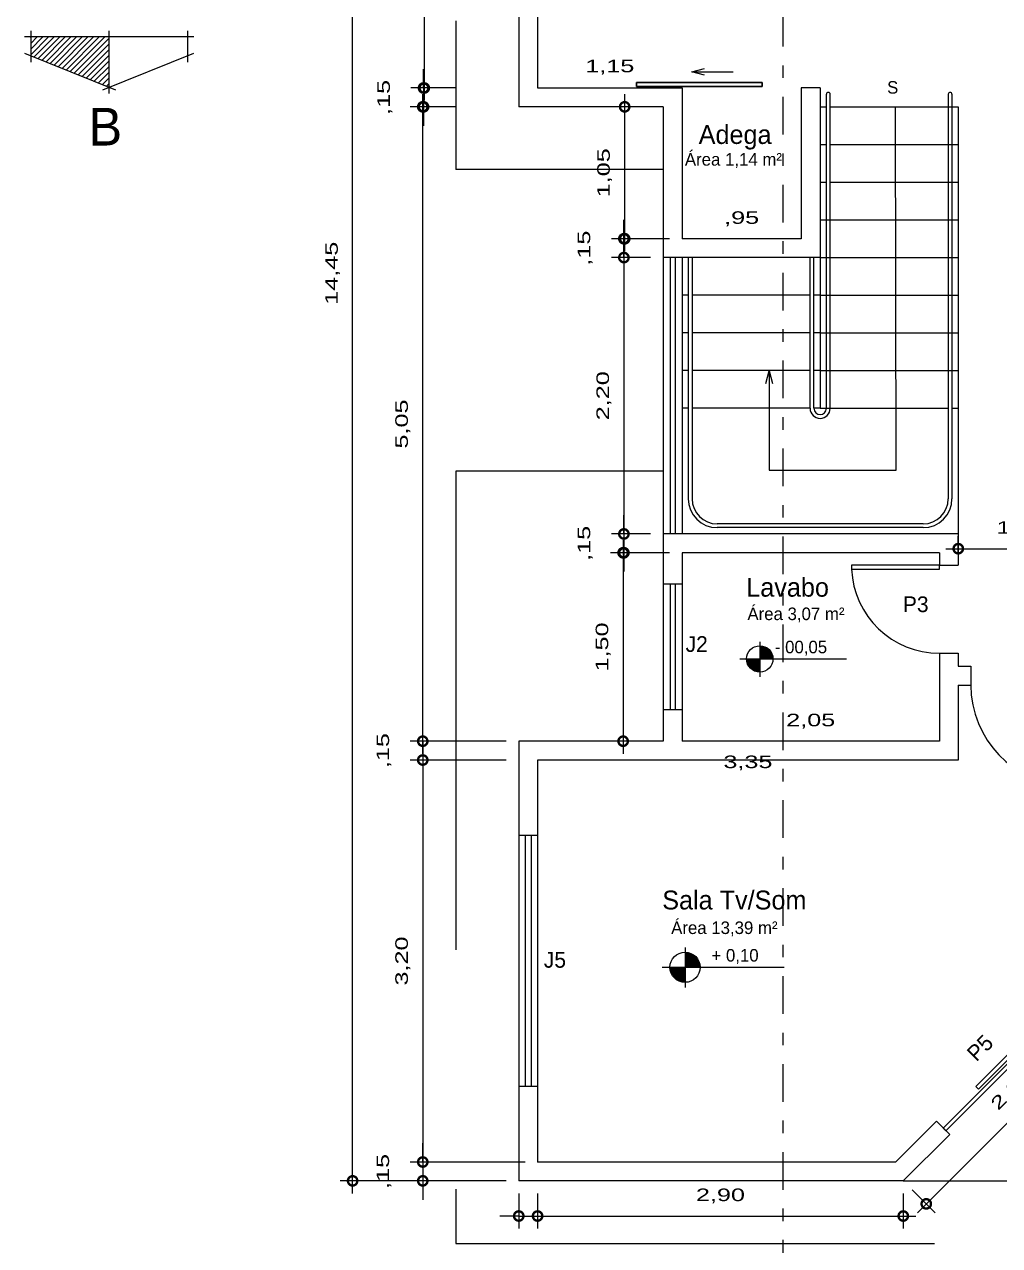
# Model space of a CAD drawing. Header units: millimetres. Extents: x 79.3 to 137.8, y -24.9 to 34.2.
# Drawn here: x 113.32 to 121.09, y -15.17 to -5.45 of the extents above; entities that cross this region are included whole.
import ezdxf

# ---------------------------------------------------------------- set-up
doc = ezdxf.new("R2010")
doc.units = ezdxf.units.MM
doc.header["$LTSCALE"] = 0.6
doc.header["$MEASUREMENT"] = 0
doc.linetypes.add('DASHDOT', pattern=[1, 0.5, -0.25, 0, -0.25])
doc.linetypes.add('HIDDEN', pattern=[9.525, 6.35, -3.175])
doc.layers.get('DEFPOINTS').update_dxf_attribs({"color": 253})
for name, color, linetype in [('0.1', 1, 'Continuous'), ('0.3', 3, 'Continuous'), ('0.4', 4, 'Continuous'), ('02', 2, 'Continuous'), ('AR-ALV', 5, 'Continuous'), ('AR-ALV-BXA', 1, 'Continuous'), ('AR-PRJ', 12, 'HIDDEN'), ('AR-TXT', 2, 'Continuous')]:
    doc.layers.add(name, color=color, linetype=linetype)
doc.styles.add('stylUS BT', font='stylu.ttf', dxfattribs={"width": 1.5})
doc.dimstyles.new('ARQ_100 - S T', dxfattribs={"dimtxt": 0.1, "dimasz": 0.24, "dimexe": 0.1, "dimexo": 0.2, "dimgap": 0.1, "dimtad": 1, "dimzin": 6, "dimtxsty": 'stylUS BT', "dimblk1": 'DOTSMALL', "dimblk2": 'DOTSMALL', "dimsah": 1, "dimcen": 0.09, "dimse1": 1, "dimse2": 1, "dimsd1": 1, "dimsd2": 1, "dimclrd": 256, "dimclre": 256, "dimclrt": 2, "dimaunit": 1, "dimadec": 0, "dimazin": 0, "dimtfac": 1, "dimtmove": 2, "dimatfit": 3, "dimldrblk": 'DOTSMALL', "dimfxl": 1, "dimtolj": 1, "dimtzin": 0, "dimarcsym": 0})
doc.dimstyles.new('ARQ_100 1', dxfattribs={"dimtxt": 0.1, "dimasz": 0.15, "dimexe": 0.1, "dimexo": 0.1, "dimgap": 0.1, "dimtad": 1, "dimzin": 6, "dimtxsty": 'stylUS BT', "dimblk": 'DOTSMALL', "dimcen": 0.1, "dimdle": 0.1, "dimclrd": 256, "dimclre": 256, "dimclrt": 2, "dimaunit": 1, "dimadec": 0, "dimazin": 0, "dimtfac": 1, "dimtmove": 2, "dimatfit": 3, "dimldrblk": 'OPEN30', "dimfxl": 1, "dimtolj": 1, "dimtzin": 0, "dimarcsym": 0})
doc.dimstyles.new('COTAS', dxfattribs={"dimscale": 10, "dimtxt": 0.01, "dimasz": 0.01, "dimexe": 0, "dimexo": 0, "dimgap": 0, "dimtad": 1, "dimzin": 0, "dimdsep": 46, "dimtxsty": 'Standard', "dimcen": 0.09, "dimdle": 0.05, "dimclrd": 1, "dimclre": 1, "dimclrt": 5, "dimadec": 0, "dimazin": 0, "dimtfac": 1, "dimtix": 1, "dimtmove": 0, "dimatfit": 3, "dimldrblk": 'OPEN30', "dimfxl": 1, "dimtvp": 2, "dimtolj": 1, "dimtzin": 0, "dimarcsym": 0})

# ---------------------------------------------------------------- blocks, each defined once
blk = doc.blocks.new('_Open30')
at = {"layer": 'AR-ALV', "color": 0, "lineweight": -2}
for p, q in [((-1, 0.268), (0, 0)), ((0, 0), (-1, -0.268)), ((0, 0), (-1, 0))]:
    blk.add_line(p, q, dxfattribs=at)
blk = doc.blocks.new('*D6')
at = {"layer": 'DEFPOINTS', "color": 0, "lineweight": -3}
for p in [(118.5586, -11.1512), (118.5586, -11.1512), (120.6086, -11.1512)]:
    blk.add_point(p, dxfattribs=at)
at = {"layer": 'AR-TXT', "color": 2, "lineweight": -3, "insert": (119.5836, -10.9918), "char_height": 0.1, "attachment_point": 5, "style": 'stylUS BT'}
blk.add_mtext('\\A1;2,05', dxfattribs=at)
blk = doc.blocks.new('_DOTSMALL')
at = {"color": 0, "linetype": 'ByBlock', "const_width": 0.5}
blk.add_lwpolyline([(-0.0625, 0, 1), (0.0625, 0, 1)], format="xyb", close=True, dxfattribs=at)
blk = doc.blocks.new('*D8')
at = {"layer": 'DEFPOINTS', "color": 0, "lineweight": -3}
for p in [(117.4086, -11.3012), (120.7586, -11.3012), (117.4086, -11.4838)]:
    blk.add_point(p, dxfattribs=at)
at = {"layer": 'AR-TXT', "color": 2, "lineweight": -3, "insert": (119.0836, -11.3248), "char_height": 0.1, "attachment_point": 5, "style": 'stylUS BT'}
blk.add_mtext('\\A1;3,35', dxfattribs=at)
blk = doc.blocks.new('*D29')
at = {"layer": '0.1', "linetype": 'ByBlock', "lineweight": -2}
for p, q in [((116.5062, -1.189), (116.5062, -6.0512)), ((116.7524, -1.289), (116.4062, -1.289)), ((116.7524, -5.9512), (116.4062, -5.9512))]:
    blk.add_line(p, q, dxfattribs=at)
at = {"layer": 'DEFPOINTS', "color": 0, "linetype": 'ByBlock', "lineweight": -3}
for p in [(116.8524, -1.289), (116.5062, -5.9512), (116.8524, -5.9512)]:
    blk.add_point(p, dxfattribs=at)
at = {"layer": '0.1', "linetype": 'ByBlock', "lineweight": -2, "xscale": 0.15, "yscale": 0.15, "zscale": 0.15}
for p, rotation in [((116.5062, -1.289), 90), ((116.5062, -5.9512), 270)]:
    blk.add_blockref('_DOTSMALL', p, dxfattribs=dict(at, rotation=rotation))
at = {"layer": '0.1', "color": 2, "linetype": 'ByBlock', "lineweight": -3, "insert": (116.3471, -3.6201), "char_height": 0.1, "attachment_point": 5, "rotation": 90, "style": 'stylUS BT'}
blk.add_mtext('\\A1;4,65', dxfattribs=at)
blk = doc.blocks.new('*D30')
at = {"layer": '0.1', "linetype": 'ByBlock', "lineweight": -2}
for p, q in [((116.5004, -5.9512), (116.5004, -5.8012)), ((116.7524, -5.9512), (116.4004, -5.9512)), ((116.5004, -5.9512), (116.5004, -6.1012)), ((116.7586, -6.1012), (116.4004, -6.1012)), ((116.5004, -6.1012), (116.5004, -6.2512))]:
    blk.add_line(p, q, dxfattribs=at)
at = {"layer": 'DEFPOINTS', "color": 0, "linetype": 'ByBlock', "lineweight": -3}
for p in [(116.8524, -5.9512), (116.5004, -6.1012), (116.8586, -6.1012)]:
    blk.add_point(p, dxfattribs=at)
at = {"layer": '0.1', "linetype": 'ByBlock', "lineweight": -2, "xscale": 0.15, "yscale": 0.15, "zscale": 0.15}
for p, rotation in [((116.5004, -5.9512), 270), ((116.5004, -6.1012), 90)]:
    blk.add_blockref('_DOTSMALL', p, dxfattribs=dict(at, rotation=rotation))
at = {"layer": '0.1', "color": 2, "linetype": 'ByBlock', "lineweight": -3, "insert": (116.1914, -6.0262), "char_height": 0.1, "attachment_point": 5, "rotation": 90, "style": 'stylUS BT'}
blk.add_mtext('\\A1;,15', dxfattribs=at)
blk = doc.blocks.new('*D31')
at = {"layer": '0.1', "linetype": 'ByBlock', "lineweight": -2}
for p, q in [((116.4942, -11.2512), (116.4942, -6.0012)), ((116.7586, -6.1012), (116.3942, -6.1012)), ((116.7586, -11.1512), (116.3942, -11.1512))]:
    blk.add_line(p, q, dxfattribs=at)
at = {"layer": 'DEFPOINTS', "color": 0, "linetype": 'ByBlock', "lineweight": -3}
for p in [(116.4942, -6.1012), (116.8586, -6.1012), (116.8586, -11.1512)]:
    blk.add_point(p, dxfattribs=at)
at = {"layer": '0.1', "linetype": 'ByBlock', "lineweight": -2, "xscale": 0.15, "yscale": 0.15, "zscale": 0.15}
for p, rotation in [((116.4942, -6.1012), 90), ((116.4942, -11.1512), 270)]:
    blk.add_blockref('_DOTSMALL', p, dxfattribs=dict(at, rotation=rotation))
at = {"layer": '0.1', "color": 2, "linetype": 'ByBlock', "lineweight": -3, "insert": (116.3348, -8.6262), "char_height": 0.1, "attachment_point": 5, "rotation": 90, "style": 'stylUS BT'}
blk.add_mtext('\\A1;5,05', dxfattribs=at)
blk = doc.blocks.new('*D32')
at = {"layer": '0.1', "linetype": 'ByBlock', "lineweight": -2}
for p, q in [((116.4942, -11.1512), (116.4942, -11.0012)), ((117.1586, -11.1512), (116.3942, -11.1512)), ((116.4942, -11.1512), (116.4942, -11.3012)), ((117.1586, -11.3012), (116.3942, -11.3012)), ((116.4942, -11.3012), (116.4942, -11.4512))]:
    blk.add_line(p, q, dxfattribs=at)
at = {"layer": 'DEFPOINTS', "color": 0, "linetype": 'ByBlock', "lineweight": -3}
for p in [(117.2586, -11.1512), (116.4942, -11.3012), (117.2586, -11.3012)]:
    blk.add_point(p, dxfattribs=at)
at = {"layer": '0.1', "linetype": 'ByBlock', "lineweight": -2, "xscale": 0.15, "yscale": 0.15, "zscale": 0.15}
for p, rotation in [((116.4942, -11.1512), 270), ((116.4942, -11.3012), 90)]:
    blk.add_blockref('_DOTSMALL', p, dxfattribs=dict(at, rotation=rotation))
at = {"layer": '0.1', "color": 2, "linetype": 'ByBlock', "lineweight": -3, "insert": (116.1851, -11.2262), "char_height": 0.1, "attachment_point": 5, "rotation": 90, "style": 'stylUS BT'}
blk.add_mtext('\\A1;,15', dxfattribs=at)
blk = doc.blocks.new('*D33')
at = {"layer": '0.1', "linetype": 'ByBlock', "lineweight": -2}
for p, q in [((116.4942, -11.2012), (116.4942, -14.6012)), ((117.1586, -11.3012), (116.3942, -11.3012)), ((117.3086, -14.5012), (116.3942, -14.5012))]:
    blk.add_line(p, q, dxfattribs=at)
at = {"layer": 'DEFPOINTS', "color": 0, "linetype": 'ByBlock', "lineweight": -3}
for p in [(117.2586, -11.3012), (116.4942, -14.5012), (117.4086, -14.5012)]:
    blk.add_point(p, dxfattribs=at)
at = {"layer": '0.1', "linetype": 'ByBlock', "lineweight": -2, "xscale": 0.15, "yscale": 0.15, "zscale": 0.15}
for p, rotation in [((116.4942, -11.3012), 90), ((116.4942, -14.5012), 270)]:
    blk.add_blockref('_DOTSMALL', p, dxfattribs=dict(at, rotation=rotation))
at = {"layer": '0.1', "color": 2, "linetype": 'ByBlock', "lineweight": -3, "insert": (116.3348, -12.9012), "char_height": 0.1, "attachment_point": 5, "rotation": 90, "style": 'stylUS BT'}
blk.add_mtext('\\A1;3,20', dxfattribs=at)
blk = doc.blocks.new('*D34')
at = {"layer": '0.1', "linetype": 'ByBlock', "lineweight": -2}
for p, q in [((116.4942, -14.5012), (116.4942, -14.3512)), ((117.3086, -14.5012), (116.3942, -14.5012)), ((116.4942, -14.5012), (116.4942, -14.6512)), ((117.1586, -14.6512), (116.3942, -14.6512)), ((116.4942, -14.6512), (116.4942, -14.8012))]:
    blk.add_line(p, q, dxfattribs=at)
at = {"layer": 'DEFPOINTS', "color": 0, "linetype": 'ByBlock', "lineweight": -3}
for p in [(117.4086, -14.5012), (116.4942, -14.6512), (117.2586, -14.6512)]:
    blk.add_point(p, dxfattribs=at)
at = {"layer": '0.1', "linetype": 'ByBlock', "lineweight": -2, "xscale": 0.15, "yscale": 0.15, "zscale": 0.15}
for p, rotation in [((116.4942, -14.5012), 270), ((116.4942, -14.6512), 90)]:
    blk.add_blockref('_DOTSMALL', p, dxfattribs=dict(at, rotation=rotation))
at = {"layer": '0.1', "color": 2, "linetype": 'ByBlock', "lineweight": -3, "insert": (116.1851, -14.5762), "char_height": 0.1, "attachment_point": 5, "rotation": 90, "style": 'stylUS BT'}
blk.add_mtext('\\A1;,15', dxfattribs=at)
blk = doc.blocks.new('*D35')
at = {"layer": '0.1', "linetype": 'ByBlock', "lineweight": -2}
for p, q in [((117.4086, -14.7512), (117.4086, -15.0312)), ((120.3207, -14.7512), (120.3207, -15.0312)), ((117.3086, -14.9312), (120.4207, -14.9312))]:
    blk.add_line(p, q, dxfattribs=at)
at = {"layer": 'DEFPOINTS', "color": 0, "linetype": 'ByBlock', "lineweight": -3}
for p in [(117.4086, -14.6512), (120.3207, -14.6512), (120.3207, -14.9312)]:
    blk.add_point(p, dxfattribs=at)
at = {"layer": '0.1', "linetype": 'ByBlock', "lineweight": -2, "xscale": 0.15, "yscale": 0.15, "zscale": 0.15, "rotation": 180}
blk.add_blockref('_DOTSMALL', (117.4086, -14.9312), dxfattribs=at)
at = {"layer": '0.1', "linetype": 'ByBlock', "lineweight": -2, "xscale": 0.15, "yscale": 0.15, "zscale": 0.15}
blk.add_blockref('_DOTSMALL', (120.3207, -14.9312), dxfattribs=at)
at = {"layer": '0.1', "color": 2, "linetype": 'ByBlock', "lineweight": -3, "insert": (118.8647, -14.7718), "char_height": 0.1, "attachment_point": 5, "style": 'stylUS BT'}
blk.add_mtext('\\A1;2,90', dxfattribs=at)
blk = doc.blocks.new('*D36')
at = {"layer": '0.1', "linetype": 'ByBlock', "lineweight": -2}
for p, q in [((120.4332, -14.905), (122.1625, -13.1757)), ((121.9793, -13.134), (122.1625, -13.3172)), ((120.3914, -14.7219), (120.5746, -14.905))]:
    blk.add_line(p, q, dxfattribs=at)
at = {"layer": 'DEFPOINTS', "color": 0, "linetype": 'ByBlock', "lineweight": -3}
for p in [(121.9086, -13.0633), (122.0918, -13.2465), (120.3207, -14.6512)]:
    blk.add_point(p, dxfattribs=at)
at = {"layer": '0.1', "linetype": 'ByBlock', "lineweight": -2, "xscale": 0.15, "yscale": 0.15, "zscale": 0.15}
for p, rotation in [((122.0918, -13.2465), 45.00000000000102), ((120.5039, -14.8343), 225.000000000001)]:
    blk.add_blockref('_DOTSMALL', p, dxfattribs=dict(at, rotation=rotation))
at = {"layer": '0.1', "color": 2, "linetype": 'ByBlock', "lineweight": -3, "insert": (121.1854, -13.928), "char_height": 0.1, "attachment_point": 5, "rotation": 45, "style": 'stylUS BT'}
blk.add_mtext('\\A1;2,25', dxfattribs=at)
blk = doc.blocks.new('*D41')
at = {"layer": '0.1', "linetype": 'ByBlock', "lineweight": -2}
for p, q in [((118.0959, -7.2012), (118.0959, -9.6012)), ((118.3086, -7.3012), (117.9959, -7.3012)), ((118.3086, -9.5012), (117.9959, -9.5012))]:
    blk.add_line(p, q, dxfattribs=at)
at = {"layer": 'DEFPOINTS', "color": 0, "linetype": 'ByBlock', "lineweight": -3}
for p in [(118.4086, -7.3012), (118.0959, -9.5012), (118.4086, -9.5012)]:
    blk.add_point(p, dxfattribs=at)
at = {"layer": '0.1', "linetype": 'ByBlock', "lineweight": -2, "xscale": 0.15, "yscale": 0.15, "zscale": 0.15}
for p, rotation in [((118.0959, -7.3012), 90), ((118.0959, -9.5012), 270)]:
    blk.add_blockref('_DOTSMALL', p, dxfattribs=dict(at, rotation=rotation))
at = {"layer": '0.1', "color": 2, "linetype": 'ByBlock', "lineweight": -3, "insert": (117.9365, -8.4012), "char_height": 0.1, "attachment_point": 5, "rotation": 90, "style": 'stylUS BT'}
blk.add_mtext('\\A1;2,20', dxfattribs=at)
blk = doc.blocks.new('*D42')
at = {"layer": '0.1', "linetype": 'ByBlock', "lineweight": -2}
for p, q in [((120.7586, -9.6512), (120.7586, -9.5188)), ((121.7586, -9.6512), (121.7586, -9.5188)), ((120.6586, -9.6188), (121.8586, -9.6188))]:
    blk.add_line(p, q, dxfattribs=at)
at = {"layer": 'DEFPOINTS', "color": 0, "linetype": 'ByBlock', "lineweight": -3}
for p in [(121.7586, -9.6188), (120.7586, -9.7512), (121.7586, -9.7512)]:
    blk.add_point(p, dxfattribs=at)
at = {"layer": '0.1', "linetype": 'ByBlock', "lineweight": -2, "xscale": 0.15, "yscale": 0.15, "zscale": 0.15, "rotation": 180}
blk.add_blockref('_DOTSMALL', (120.7586, -9.6188), dxfattribs=at)
at = {"layer": '0.1', "linetype": 'ByBlock', "lineweight": -2, "xscale": 0.15, "yscale": 0.15, "zscale": 0.15}
blk.add_blockref('_DOTSMALL', (121.7586, -9.6188), dxfattribs=at)
at = {"layer": '0.1', "color": 2, "linetype": 'ByBlock', "lineweight": -3, "insert": (121.2586, -9.4594), "char_height": 0.1, "attachment_point": 5, "style": 'stylUS BT'}
blk.add_mtext('\\A1;1,00', dxfattribs=at)
blk = doc.blocks.new('*D43')
at = {"layer": '0.1', "linetype": 'ByBlock', "lineweight": -2}
for p, q in [((118.0959, -9.5012), (118.0959, -9.3512)), ((118.3086, -9.5012), (117.9959, -9.5012)), ((118.0959, -9.5012), (118.0959, -9.6512)), ((118.4586, -9.6512), (117.9959, -9.6512)), ((118.0959, -9.6512), (118.0959, -9.8012))]:
    blk.add_line(p, q, dxfattribs=at)
at = {"layer": 'DEFPOINTS', "color": 0, "linetype": 'ByBlock', "lineweight": -3}
for p in [(118.4086, -9.5012), (118.0959, -9.6512), (118.5586, -9.6512)]:
    blk.add_point(p, dxfattribs=at)
at = {"layer": '0.1', "linetype": 'ByBlock', "lineweight": -2, "xscale": 0.15, "yscale": 0.15, "zscale": 0.15}
for p, rotation in [((118.0959, -9.5012), 270), ((118.0959, -9.6512), 90)]:
    blk.add_blockref('_DOTSMALL', p, dxfattribs=dict(at, rotation=rotation))
at = {"layer": '0.1', "color": 2, "linetype": 'ByBlock', "lineweight": -3, "insert": (117.7869, -9.5762), "char_height": 0.1, "attachment_point": 5, "rotation": 90, "style": 'stylUS BT'}
blk.add_mtext('\\A1;,15', dxfattribs=at)
blk = doc.blocks.new('*D44')
at = {"layer": '0.1', "linetype": 'ByBlock', "lineweight": -2}
for p, q in [((118.0897, -9.5512), (118.0897, -11.2512)), ((118.4586, -9.6512), (117.9897, -9.6512)), ((118.3086, -11.1512), (117.9897, -11.1512))]:
    blk.add_line(p, q, dxfattribs=at)
at = {"layer": 'DEFPOINTS', "color": 0, "linetype": 'ByBlock', "lineweight": -3}
for p in [(118.5586, -9.6512), (118.0897, -11.1512), (118.4086, -11.1512)]:
    blk.add_point(p, dxfattribs=at)
at = {"layer": '0.1', "linetype": 'ByBlock', "lineweight": -2, "xscale": 0.15, "yscale": 0.15, "zscale": 0.15}
for p, rotation in [((118.0897, -9.6512), 90), ((118.0897, -11.1512), 270)]:
    blk.add_blockref('_DOTSMALL', p, dxfattribs=dict(at, rotation=rotation))
at = {"layer": '0.1', "color": 2, "linetype": 'ByBlock', "lineweight": -3, "insert": (117.9303, -10.4012), "char_height": 0.1, "attachment_point": 5, "rotation": 90, "style": 'stylUS BT'}
blk.add_mtext('\\A1;1,50', dxfattribs=at)
blk = doc.blocks.new('*D45')
at = {"layer": '0.1', "linetype": 'ByBlock', "lineweight": -2}
for p, q in [((118.0959, -7.1512), (118.0959, -7.0012)), ((118.4586, -7.1512), (117.9959, -7.1512)), ((118.0959, -7.3012), (118.0959, -7.1512)), ((118.3086, -7.3012), (117.9959, -7.3012)), ((118.0959, -7.3012), (118.0959, -7.4512))]:
    blk.add_line(p, q, dxfattribs=at)
at = {"layer": 'DEFPOINTS', "color": 0, "linetype": 'ByBlock', "lineweight": -3}
for p in [(118.0959, -7.1512), (118.5586, -7.1512), (118.4086, -7.3012)]:
    blk.add_point(p, dxfattribs=at)
at = {"layer": '0.1', "linetype": 'ByBlock', "lineweight": -2, "xscale": 0.15, "yscale": 0.15, "zscale": 0.15}
for p, rotation in [((118.0959, -7.1512), 270), ((118.0959, -7.3012), 90)]:
    blk.add_blockref('_DOTSMALL', p, dxfattribs=dict(at, rotation=rotation))
at = {"layer": '0.1', "color": 2, "linetype": 'ByBlock', "lineweight": -3, "insert": (117.7869, -7.2262), "char_height": 0.1, "attachment_point": 5, "rotation": 90, "style": 'stylUS BT'}
blk.add_mtext('\\A1;,15', dxfattribs=at)
blk = doc.blocks.new('*D46')
at = {"layer": '0.1', "linetype": 'ByBlock', "lineweight": -2}
for p, q in [((118.1022, -7.2512), (118.1022, -6.0012)), ((118.3086, -6.1012), (118.0022, -6.1012)), ((118.4586, -7.1512), (118.0022, -7.1512))]:
    blk.add_line(p, q, dxfattribs=at)
at = {"layer": 'DEFPOINTS', "color": 0, "linetype": 'ByBlock', "lineweight": -3}
for p in [(118.1022, -6.1012), (118.4086, -6.1012), (118.5586, -7.1512)]:
    blk.add_point(p, dxfattribs=at)
at = {"layer": '0.1', "linetype": 'ByBlock', "lineweight": -2, "xscale": 0.15, "yscale": 0.15, "zscale": 0.15}
for p, rotation in [((118.1022, -6.1012), 90), ((118.1022, -7.1512), 270)]:
    blk.add_blockref('_DOTSMALL', p, dxfattribs=dict(at, rotation=rotation))
at = {"layer": '0.1', "color": 2, "linetype": 'ByBlock', "lineweight": -3, "insert": (117.9428, -6.6262), "char_height": 0.1, "attachment_point": 5, "rotation": 90, "style": 'stylUS BT'}
blk.add_mtext('\\A1;1,05', dxfattribs=at)
blk = doc.blocks.new('*D111')
at = {"layer": '0.1', "lineweight": -2}
for p, q in [((115.9356, -14.7512), (115.9356, -0.1012)), ((118.2465, -0.2012), (115.8356, -0.2012)), ((117.1586, -14.6512), (115.8356, -14.6512))]:
    blk.add_line(p, q, dxfattribs=at)
at = {"layer": 'DEFPOINTS', "color": 0, "lineweight": -3}
for p in [(115.9356, -0.2012), (118.3465, -0.2012), (117.2586, -14.6512)]:
    blk.add_point(p, dxfattribs=at)
at = {"layer": '0.1', "lineweight": -2, "xscale": 0.15, "yscale": 0.15, "zscale": 0.15}
for p, rotation in [((115.9356, -0.2012), 90), ((115.9356, -14.6512), 270)]:
    blk.add_blockref('_DOTSMALL', p, dxfattribs=dict(at, rotation=rotation))
at = {"layer": '0.1', "color": 2, "lineweight": -3, "insert": (115.7766, -7.4262), "char_height": 0.1, "attachment_point": 5, "rotation": 90, "style": 'stylUS BT'}
blk.add_mtext('\\A1;14,45', dxfattribs=at)
blk = doc.blocks.new('*D131')
at = {"layer": '0.1', "lineweight": -2}
for p, q in [((117.2586, -14.7512), (117.2586, -15.0312)), ((117.4086, -14.7512), (117.4086, -15.0312)), ((117.2586, -14.9312), (117.1086, -14.9312)), ((117.2586, -14.9312), (117.4086, -14.9312)), ((117.4086, -14.9312), (117.5586, -14.9312))]:
    blk.add_line(p, q, dxfattribs=at)
at = {"layer": 'DEFPOINTS', "color": 0, "lineweight": -3}
for p in [(117.2586, -14.6512), (117.4086, -14.6512), (117.4086, -14.9312)]:
    blk.add_point(p, dxfattribs=at)
at = {"layer": '0.1', "lineweight": -2, "xscale": 0.15, "yscale": 0.15, "zscale": 0.15}
blk.add_blockref('_DOTSMALL', (117.2586, -14.9312), dxfattribs=at)
at = {"layer": '0.1', "lineweight": -2, "xscale": 0.15, "yscale": 0.15, "zscale": 0.15, "rotation": 180}
blk.add_blockref('_DOTSMALL', (117.4086, -14.9312), dxfattribs=at)
at = {"layer": '0.1', "color": 2, "lineweight": -3, "insert": (117.3336, -15.3582), "char_height": 0.1, "attachment_point": 5, "style": 'stylUS BT'}
blk.add_mtext('\\A1;,15', dxfattribs=at)
blk = doc.blocks.new('NIVELPLANTA2')
for p, q in [((0, 0.195), (0, -0.202)), ((-0.228, 0), (0.986, 0))]:
    blk.add_line(p, q)
at = {"const_width": 0.15}
for points in [[(0.075, 0, 0.414214), (0, 0.075, 1)], [(-0.075, 0, 0.414214), (0, -0.075, 1)]]:
    blk.add_lwpolyline(points, format="xyb", dxfattribs=at)
blk.add_circle((0, 0), 0.15)
blk = doc.blocks.new('*D173')
at = {"layer": 'DEFPOINTS', "color": 0, "linetype": 'Continuous', "lineweight": -3}
for p in [(117.4086, -5.9512), (118.5586, -5.9446), (118.5586, -5.9512)]:
    blk.add_point(p, dxfattribs=at)
at = {"layer": 'AR-TXT', "color": 2, "linetype": 'Continuous', "lineweight": -3, "insert": (117.9836, -5.7856), "char_height": 0.1, "attachment_point": 5, "style": 'stylUS BT'}
blk.add_mtext('\\A1;1,15', dxfattribs=at)
blk = doc.blocks.new('*D174')
at = {"layer": 'DEFPOINTS', "color": 0, "linetype": 'Continuous', "lineweight": -3}
for p in [(118.5586, -7.1512), (119.5086, -7.1512), (119.5086, -7.1512)]:
    blk.add_point(p, dxfattribs=at)
at = {"layer": 'AR-TXT', "color": 2, "linetype": 'Continuous', "lineweight": -3, "insert": (119.0336, -6.9922), "char_height": 0.1, "attachment_point": 5, "style": 'stylUS BT'}
blk.add_mtext('\\A1;,95', dxfattribs=at)

msp = doc.modelspace()

# ---------------------------------------------------------------- hatches: boundary and pattern name
at = {"layer": '02', "lineweight": -3}
h = msp.add_hatch(dxfattribs=at)
h.set_pattern_fill('ANSI31', color=256, scale=0.01, angle=180, style=0)
h.set_pattern_definition([(225, (110.121924, 8.754818), (0.02245064, -0.02245064), [])])
h.paths.add_polyline_path([(113.3719, -5.5452), (113.3719, -5.6952), (113.9969, -5.9452), (113.9969, -5.5452)])

# ---------------------------------------------------------------- linework, layer by layer
at = {"layer": '0.1'}
for p, q in [((118.4086, -7.3012), (118.4086, -9.5012)), ((118.5586, -7.3012), (118.5586, -9.5012)), ((117.2586, -11.9012), (117.2586, -13.9012)), ((117.4086, -11.9012), (117.4086, -13.9012)), ((120.3207, -14.6512), (133.7771, -14.6512))]:
    msp.add_line(p, q, dxfattribs=at)
at = {"layer": '0.1', "color": 2}
for p, q in [((118.4636, -7.3012), (118.4636, -9.5012)), ((118.5036, -7.3012), (118.5036, -9.5012))]:
    msp.add_line(p, q, dxfattribs=at)
at = {"layer": '0.1', "linetype": 'HIDDEN'}
for p, q in [((118.5586, -9.9012), (118.4086, -9.9012)), ((118.4636, -9.9012), (118.4636, -10.9012)), ((118.5036, -9.9012), (118.5036, -10.9012)), ((118.5586, -10.9012), (118.4086, -10.9012))]:
    msp.add_line(p, q, dxfattribs=at)
at = {"layer": '0.3'}
msp.add_lwpolyline([(119.196, -5.9381), (119.196, -5.9081), (118.196, -5.9081), (118.196, -5.9381)], close=True, dxfattribs=at)
at = {"layer": '0.3', "color": 1}
for centre, radius, start, end in [((120.6091, -9.75), 0.7012, 182.54898, 269.95992), ((121.6596, -10.7047), 0.801, 180.0304, 267.78022)]:
    msp.add_arc(centre, radius, start, end, dxfattribs=at)
at = {"layer": '0.4', "linetype": 'DASHDOT', "lineweight": -3}
msp.add_line((119.3623, 3.0784), (119.3623, -23.537), dxfattribs=at)
at = {"layer": '02', "lineweight": -3}
for p, q in [((113.3219, -5.6752), (114.0469, -5.9652)), ((113.9469, -5.9652), (114.6719, -5.6752))]:
    msp.add_line(p, q, dxfattribs=at)
at = {"layer": '02'}
for p, q in [((119.7086, -8.5012), (119.7086, -6.0012)), ((119.7386, -8.5012), (119.7386, -6.0012)), ((120.6786, -6.0012), (120.6786, -9.2212)), ((120.7086, -6.0012), (120.7086, -9.2212)), ((120.2635, -8.9932), (120.2586, -6.1012)), ((118.6086, -8.5012), (118.6086, -9.2212)), ((118.6386, -8.5012), (118.6386, -9.2212)), ((120.4786, -9.4212), (118.8386, -9.4212)), ((120.4786, -9.4512), (118.8386, -9.4512)), ((117.3086, -11.9012), (117.3086, -13.9012)), ((117.3586, -11.9012), (117.3586, -13.9012))]:
    msp.add_line(p, q, dxfattribs=at)
at = {"layer": '02', "lineweight": -3}
for points in [[(113.3719, -5.4952), (113.3719, -5.7452)], [(113.9969, -5.9952), (113.9969, -5.4952)], [(114.6219, -5.4952), (114.6219, -5.7452)], [(114.6719, -5.5452), (113.3219, -5.5452)]]:
    msp.add_lwpolyline(points, dxfattribs=at)
at = {"layer": '02'}
msp.add_lwpolyline([(119.2529, -8.303), (119.2529, -8.9932), (120.2635, -8.9932)], dxfattribs=at)
for points in [[(120.6086, -9.7812), (120.6086, -9.7512), (119.9086, -9.7512), (119.9086, -9.7812)], [(121.4505, -13.3916), (121.4292, -13.3704), (120.8989, -13.9007), (120.9201, -13.9219)], [(121.1912, -13.7216), (121.1699, -13.7004), (120.6396, -14.2307), (120.6608, -14.2519)]]:
    msp.add_lwpolyline(points, close=True, dxfattribs=at)
for centre, radius, start, end in [((119.7236, -6.0012), 0.015, 0, 180), ((120.6936, -6.0012), 0.015, 0, 180), ((119.6586, -8.5012), 0.08, 180, 0), ((119.6586, -8.5012), 0.05, 180, 0), ((118.8386, -9.2212), 0.23, 180, 270), ((118.8386, -9.2212), 0.2, 180, 270), ((120.4786, -9.2212), 0.2, 270, 0), ((120.4786, -9.2212), 0.23, 270, 0)]:
    msp.add_arc(centre, radius, start, end, dxfattribs=at)
at = {"layer": 'AR-ALV'}
for p, q in [((117.2586, -1.289), (117.2586, -6.1012)), ((117.4086, -4.639), (117.4086, -5.9512)), ((117.4086, -5.9512), (118.5586, -5.9512)), ((118.5586, -5.9512), (118.5586, -7.1512)), ((119.5086, -5.9512), (119.5086, -7.1512)), ((119.6586, -5.9512), (119.5086, -5.9512)), ((119.6586, -5.9512), (119.6586, -7.3012)), ((118.4086, -6.1012), (117.2586, -6.1012)), ((118.4086, -6.1012), (118.4086, -7.3012)), ((119.5086, -7.1512), (118.5586, -7.1512)), ((119.6586, -7.3012), (118.4086, -7.3012)), ((120.7586, -9.5012), (118.4086, -9.5012)), ((118.4086, -9.5012), (118.4086, -11.1512)), ((120.7586, -9.5012), (120.7586, -9.7512)), ((120.6086, -9.6512), (118.5586, -9.6512)), ((118.5586, -9.6512), (118.5586, -11.1512)), ((120.6086, -9.6512), (120.6086, -9.7512)), ((120.6086, -9.7512), (120.7586, -9.7512)), ((120.6086, -10.4512), (120.7586, -10.4512)), ((120.6086, -10.4512), (120.6086, -11.1512)), ((120.7586, -10.4512), (120.7586, -10.5551)), ((120.7586, -10.5551), (120.8586, -10.5551)), ((120.8586, -10.5551), (120.8586, -10.7051)), ((120.7586, -10.7051), (120.8586, -10.7051)), ((120.7586, -10.7051), (120.7586, -11.3012)), ((117.2586, -11.1512), (117.2586, -11.9012)), ((118.4086, -11.1512), (117.2586, -11.1512)), ((120.6086, -11.1512), (118.5586, -11.1512)), ((120.7586, -11.3012), (117.4086, -11.3012)), ((117.4086, -11.3012), (117.4086, -11.9012)), ((117.4086, -11.9012), (117.2586, -11.9012)), ((117.4086, -13.9012), (117.2586, -13.9012)), ((117.2586, -13.9012), (117.2586, -14.6512)), ((117.4086, -13.9012), (117.4086, -14.5012)), ((120.5843, -14.1754), (120.2586, -14.5012)), ((120.5843, -14.1754), (120.6904, -14.2815)), ((120.6904, -14.2815), (120.3207, -14.6512)), ((120.2586, -14.5012), (117.4086, -14.5012)), ((120.3207, -14.6512), (117.2586, -14.6512))]:
    msp.add_line(p, q, dxfattribs=at)
at = {"layer": 'AR-ALV-BXA'}
for p, q in [((119.6586, -6.1012), (119.7086, -6.1012)), ((119.7386, -6.1012), (120.7586, -6.1012)), ((120.7586, -6.1012), (120.7586, -9.5012)), ((119.6586, -6.4012), (119.7086, -6.4012)), ((119.7386, -6.4012), (120.7586, -6.4012)), ((119.6586, -6.7012), (119.7086, -6.7012)), ((119.7386, -6.7012), (120.7586, -6.7012)), ((119.6586, -7.0012), (120.7586, -7.0012)), ((119.6586, -7.3012), (120.7586, -7.3012)), ((119.6586, -7.3012), (119.6586, -8.5012)), ((119.6586, -7.6012), (120.7586, -7.6012)), ((119.6586, -7.9012), (120.7586, -7.9012)), ((119.6586, -8.2012), (120.7586, -8.2012)), ((118.6086, -8.5012), (118.5586, -8.5012)), ((119.6586, -8.5012), (119.6086, -8.5012)), ((119.6586, -8.5012), (120.6786, -8.5012)), ((120.7086, -8.5012), (120.7586, -8.5012))]:
    msp.add_line(p, q, dxfattribs=at)
at = {"layer": 'AR-PRJ', "linetype": 'HIDDEN', "lineweight": -3}
for p, q in [((116.7586, 0.2988), (116.7586, -6.6012)), ((118.4086, -6.6012), (116.7586, -6.6012)), ((116.7586, -9.0012), (116.7586, -15.1512)), ((118.4086, -9.0012), (116.7586, -9.0012)), ((116.7586, -15.1512), (132.2252, -15.1512))]:
    msp.add_line(p, q, dxfattribs=at)
at = {"layer": 'AR-PRJ'}
for p, q in [((118.6086, -7.3012), (118.6086, -8.5012)), ((118.6386, -7.3012), (118.6386, -8.5012)), ((119.5786, -8.5012), (119.5786, -7.3012)), ((119.6086, -8.5012), (119.6086, -7.3012)), ((118.6086, -7.6012), (118.5586, -7.6012)), ((119.5786, -7.6012), (118.6386, -7.6012)), ((119.6586, -7.6012), (119.6086, -7.6012)), ((118.6086, -7.9012), (118.5586, -7.9012)), ((119.5786, -7.9012), (118.6386, -7.9012)), ((119.6586, -7.9012), (119.6086, -7.9012)), ((118.6086, -8.2012), (118.5586, -8.2012)), ((119.5786, -8.2012), (118.6386, -8.2012)), ((119.6586, -8.2012), (119.6086, -8.2012)), ((119.5786, -8.5012), (118.6386, -8.5012))]:
    msp.add_line(p, q, dxfattribs=at)
at = {"layer": 'AR-TXT', "lineweight": -3}
msp.add_lwpolyline([(119.196, -5.9081), (119.196, -5.9381), (118.196, -5.9381), (118.196, -5.9081)], close=True, dxfattribs=at)

# ---------------------------------------------------------------- block references
at = {"layer": '0.1', "lineweight": -3}
for p, xscale, yscale in [((119.1779, -10.4963), 0.7, 0.7), ((118.5829, -12.9507), 0.7999999999999972, 0.8000000000000007)]:
    msp.add_blockref('NIVELPLANTA2', p, dxfattribs=dict(at, xscale=xscale, yscale=yscale))
at = {"layer": '02', "xscale": 0.1000000000000014, "yscale": 0.1000000000000014, "zscale": 0.1, "rotation": 90}
msp.add_blockref('_Open30', (119.2529, -8.203), dxfattribs=at)

# ---------------------------------------------------------------- texts
at = {"layer": '0.4', "insert": (113.833, -6.1092), "char_height": 0.3, "width": 0.4515, "attachment_point": 1}
msp.add_mtext('{\\fStylus BT|b0|i0|c0|p34;B}', dxfattribs=at)
at = {"layer": '02', "insert": (120.1919, -5.8963), "char_height": 0.1, "width": 0.143363, "attachment_point": 1}
msp.add_mtext('{\\fStylus BT|b0|i0|c0|p34;S}', dxfattribs=at)
at = {"layer": 'AR-TXT', "attachment_point": 1}
for s, insert, char_height, width in [('{\\fStylus BT|b0|i0|c0|p34;Adega}', (118.6914, -6.2468), 0.15, 1.6435), ('{\\fStylus BT|b0|i0|c0|p34;Área 1,14 m²}', (118.5817, -6.4694), 0.1, 0.9184), ('{\\fStylus BT|b0|i0|c0|p34;Lavabo}', (119.0705, -9.8508), 0.15, 1.6435), ('{\\fStylus BT|b0|i0|c0|p34;P3}', (120.3178, -9.9985), 0.125, 0.1942), ('{\\fStylus BT|b0|i0|c0|p34;Área 3,07 m²}', (119.0796, -10.0872), 0.1, 0.9184), ('{\\fStylus BT|b0|i0|c0|p34;J2}', (118.5873, -10.3154), 0.125, 0.1942), ('{\\fStylus BT|b0|i0|c0|p34;- 00,05}', (119.2981, -10.3514), 0.1, 0.642165), ('{\\fStylus BT|b0|i0|c0|p34;Sala Tv/Som}', (118.4013, -12.3406), 0.15, 1.6435), ('{\\fStylus BT|b0|i0|c0|p34;Área 13,39 m²}', (118.4723, -12.5862), 0.1, 1.2682), ('{\\fStylus BT|b0|i0|c0|p34;J5}', (117.4583, -12.8295), 0.125, 0.1942), ('{\\fStylus BT|b0|i0|c0|p34;+ 0,10}', (118.7934, -12.8057), 0.1, 0.6422)]:
    msp.add_mtext(s, dxfattribs=dict(at, insert=insert, char_height=char_height, width=width))
at = {"layer": 'AR-TXT', "insert": (120.8154, -13.6207), "char_height": 0.125, "width": 0.1942, "attachment_point": 1, "rotation": 45}
msp.add_mtext('{\\fStylus BT|b0|i0|c0|p34;P5}', dxfattribs=at)

# ---------------------------------------------------------------- dimensions: what is measured, and where the dimension line sits
at = {"layer": '0.1', "lineweight": -3}
dim = msp.add_linear_dim(base=(115.9356, -0.2012), p1=(117.2586, -14.6512), p2=(118.3465, -0.2012), angle=90, dimstyle='ARQ_100 1', dxfattribs=at)
dim.commit()
dim.dimension.update_dxf_attribs({"geometry": '*D111', "text_midpoint": (115.7766, -7.4262)})
at = {"layer": '0.1', "linetype": 'ByBlock', "lineweight": -3}
dim = msp.add_linear_dim(base=(116.5062, -5.9512), p1=(116.8524, -1.289), p2=(116.8524, -5.9512), angle=90, text='4,65', dimstyle='ARQ_100 1', dxfattribs=at)
dim.commit()
dim.dimension.update_dxf_attribs({"geometry": '*D29', "text_midpoint": (116.3471, -3.6201)})
for base, p1, p2, picture, middle in [((116.5004, -6.1012), (116.8524, -5.9512), (116.8586, -6.1012), '*D30', (116.1914, -6.0262)), ((116.4942, -6.1012), (116.8586, -11.1512), (116.8586, -6.1012), '*D31', (116.3348, -8.6262)), ((118.1022, -6.1012), (118.5586, -7.1512), (118.4086, -6.1012), '*D46', (117.9428, -6.6262)), ((118.0959, -7.1512), (118.4086, -7.3012), (118.5586, -7.1512), '*D45', (117.7869, -7.2262)), ((118.0959, -9.5012), (118.4086, -7.3012), (118.4086, -9.5012), '*D41', (117.9365, -8.4012)), ((118.0959, -9.6512), (118.4086, -9.5012), (118.5586, -9.6512), '*D43', (117.7869, -9.5762)), ((118.0897, -11.1512), (118.5586, -9.6512), (118.4086, -11.1512), '*D44', (117.9303, -10.4012)), ((116.4942, -11.3012), (117.2586, -11.1512), (117.2586, -11.3012), '*D32', (116.1851, -11.2262)), ((116.4942, -14.5012), (117.2586, -11.3012), (117.4086, -14.5012), '*D33', (116.3348, -12.9012)), ((116.4942, -14.6512), (117.4086, -14.5012), (117.2586, -14.6512), '*D34', (116.1851, -14.5762))]:
    dim = msp.add_linear_dim(base=base, p1=p1, p2=p2, angle=90, dimstyle='ARQ_100 1', dxfattribs=at)
    dim.commit()
    dim.dimension.update_dxf_attribs({"geometry": picture, "text_midpoint": middle})
dim = msp.add_linear_dim(base=(121.7586, -9.6188), p1=(120.7586, -9.7512), p2=(121.7586, -9.7512), dimstyle='ARQ_100 1', dxfattribs=at)
dim.commit()
dim.dimension.update_dxf_attribs({"geometry": '*D42', "text_midpoint": (121.2586, -9.4594)})
dim = msp.add_aligned_dim(p1=(120.3207, -14.6512), p2=(121.9086, -13.0633), distance=-0.259, dimstyle='ARQ_100 1', dxfattribs=at)
dim.commit()
dim.dimension.update_dxf_attribs({"geometry": '*D36', "text_midpoint": (121.1854, -13.928)})
at = {"layer": '0.1', "lineweight": -3}
dim = msp.add_linear_dim(base=(117.4086, -14.9312), p1=(117.2586, -14.6512), p2=(117.4086, -14.6512), dimstyle='ARQ_100 1', dxfattribs=at)
dim.commit()
dim.dimension.update_dxf_attribs({"geometry": '*D131', "text_midpoint": (117.3336, -15.3582)})
at = {"layer": '0.1', "linetype": 'ByBlock', "lineweight": -3}
dim = msp.add_linear_dim(base=(120.3207, -14.9312), p1=(117.4086, -14.6512), p2=(120.3207, -14.6512), text='2,90', dimstyle='ARQ_100 1', dxfattribs=at)
dim.commit()
dim.dimension.update_dxf_attribs({"geometry": '*D35', "text_midpoint": (118.8647, -14.7718)})
at = {"layer": 'AR-TXT', "linetype": 'Continuous', "lineweight": -3}
for base, p1, p2, picture, middle in [((118.5586, -5.9446), (117.4086, -5.9512), (118.5586, -5.9512), '*D173', (117.9836, -5.7856)), ((119.5086, -7.1512), (118.5586, -7.1512), (119.5086, -7.1512), '*D174', (119.0336, -6.9922))]:
    dim = msp.add_linear_dim(base=base, p1=p1, p2=p2, dimstyle='ARQ_100 - S T', dxfattribs=at)
    dim.commit()
    dim.dimension.update_dxf_attribs({"geometry": picture, "text_midpoint": middle})
at = {"layer": 'AR-TXT', "lineweight": -3}
dim = msp.add_linear_dim(base=(118.5586, -11.1512), p1=(120.6086, -11.1512), p2=(118.5586, -11.1512), dimstyle='ARQ_100 - S T', dxfattribs=at)
dim.commit()
dim.dimension.update_dxf_attribs({"geometry": '*D6', "text_midpoint": (119.5836, -10.9918)})
dim = msp.add_aligned_dim(p1=(120.7586, -11.3012), p2=(117.4086, -11.3012), distance=0.1826, dimstyle='ARQ_100 - S T', dxfattribs=at)
dim.commit()
dim.dimension.update_dxf_attribs({"geometry": '*D8', "text_midpoint": (119.0836, -11.3248)})

# ---------------------------------------------------------------- leaders
at = {"layer": 'AR-ALV'}
msp.add_leader([(118.6367, -5.8218), (118.967, -5.8218)], dimstyle='COTAS', override={"dimgap": 0, "dimtad": 0}, dxfattribs=at)

doc.saveas('drawing.dxf')
